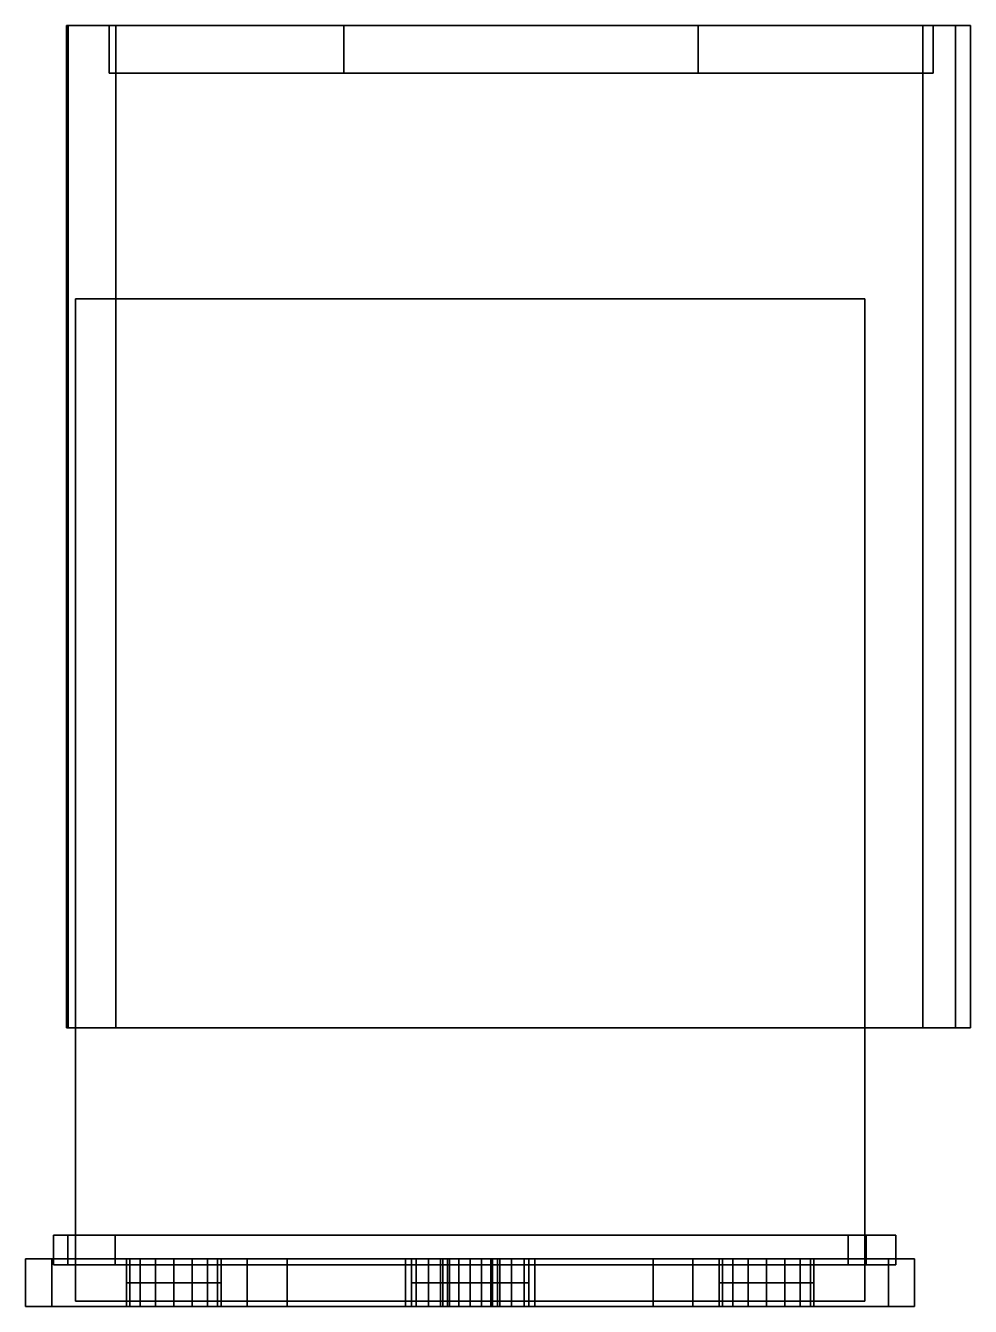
# Model space of a CAD drawing. Extents: x -0.075 to 0.084, y -0.004 to 0.212.
import ezdxf

# ---------------------------------------------------------------- set-up
doc = ezdxf.new("R2010")
doc.units = 0
for name, color, linetype in [('CUBE', 7, 'CONTINUOUS'), ('CUBE_1', 7, 'CONTINUOUS'), ('CUBE_1_1', 7, 'CONTINUOUS'), ('CUBE_2', 7, 'CONTINUOUS'), ('CUBE_2_1', 7, 'CONTINUOUS'), ('CUBE_3', 7, 'CONTINUOUS'), ('CUBE_3_1', 7, 'CONTINUOUS'), ('CUBE_4', 7, 'CONTINUOUS'), ('CUBE_4_1', 7, 'CONTINUOUS'), ('CUBE_5', 7, 'CONTINUOUS'), ('CUBE_6', 7, 'CONTINUOUS'), ('CUBE_7', 7, 'CONTINUOUS'), ('CUBE_8', 7, 'CONTINUOUS'), ('CUBE_9', 7, 'CONTINUOUS'), ('CYLINDER', 7, 'CONTINUOUS'), ('CYLINDER_1', 7, 'CONTINUOUS'), ('CYLINDER_2', 7, 'CONTINUOUS'), ('CYLINDER_3', 7, 'CONTINUOUS')]:
    doc.layers.add(name, color=color, linetype=linetype)

msp = doc.modelspace()

# ---------------------------------------------------------------- meshes
at = {"layer": 'CUBE'}
mesh = msp.add_polyface(dxfattribs=at)
corners = [(-0.0666, 0.1661, -0.0022), (-0.0666, -0.0031, -0.0022), (0.0666, 0.1661, -0.0022), (0.0666, -0.0031, -0.0022), (0.0666, 0.1661, 0.0058), (0.0666, -0.0031, 0.0058), (-0.0666, 0.1661, 0.0058), (-0.0666, -0.0031, 0.0058)]
mesh.append_faces([[corners[k] for k in face] for face in [(0, 1, 3, 2), (2, 3, 5, 4), (4, 5, 7, 6), (6, 7, 1, 0), (1, 7, 5, 3), (6, 0, 2, 4)]])
at = {"layer": 'CUBE_1'}
mesh = msp.add_polyface(dxfattribs=at)
corners = [(-0.0678, 0.2122, 0.1633), (-0.0678, 0.043, 0.1633), (-0.0678, 0.2122, 0.0133), (-0.0678, 0.043, 0.0133), (-0.0598, 0.2122, 0.0133), (-0.0598, 0.043, 0.0133), (-0.0598, 0.2122, 0.1633), (-0.0598, 0.043, 0.1633)]
mesh.append_faces([[corners[k] for k in face] for face in [(0, 1, 3, 2), (2, 3, 5, 4), (4, 5, 7, 6), (6, 7, 1, 0), (1, 7, 5, 3), (6, 0, 2, 4)]])
at = {"layer": 'CUBE_1_1'}
mesh = msp.add_polyface(dxfattribs=at)
corners = [(0.0309, -0.004, 0.0929), (0.0309, -0.004, 0.0829), (0.0109, -0.004, 0.0929), (0.0109, -0.004, 0.0829), (0.0309, 0.004, 0.0929), (0.0309, 0.004, 0.0829), (0.0109, 0.004, 0.0929), (0.0109, 0.004, 0.0829)]
mesh.append_faces([[corners[k] for k in face] for face in [(1, 5, 4, 0), (7, 3, 2, 6), (6, 2, 0, 4), (5, 1, 3, 7)]])
at = {"layer": 'CUBE_2'}
mesh = msp.add_polyface(dxfattribs=at)
corners = [(0.0819, 0.2122, 0.1638), (0.0819, 0.043, 0.1638), (-0.0681, 0.2122, 0.1638), (-0.0681, 0.043, 0.1638), (-0.0681, 0.2122, 0.1558), (-0.0681, 0.043, 0.1558), (0.0819, 0.2122, 0.1558), (0.0819, 0.043, 0.1558)]
mesh.append_faces([[corners[k] for k in face] for face in [(0, 1, 3, 2), (2, 3, 5, 4), (4, 5, 7, 6), (6, 7, 1, 0), (1, 7, 5, 3), (6, 0, 2, 4)]])
at = {"layer": 'CUBE_2_1'}
mesh = msp.add_polyface(dxfattribs=at)
corners = [(-0.0109, -0.004, 0.0927), (-0.0109, -0.004, 0.0827), (-0.0309, -0.004, 0.0927), (-0.0309, -0.004, 0.0827), (-0.0109, 0.004, 0.0927), (-0.0109, 0.004, 0.0827), (-0.0309, 0.004, 0.0927), (-0.0309, 0.004, 0.0827)]
mesh.append_faces([[corners[k] for k in face] for face in [(1, 5, 4, 0), (7, 3, 2, 6), (6, 2, 0, 4), (5, 1, 3, 7)]])
at = {"layer": 'CUBE_3'}
mesh = msp.add_polyface(dxfattribs=at)
corners = [(0.0764, 0.2122, 0.1633), (0.0764, 0.043, 0.1633), (0.0764, 0.2122, 0.0133), (0.0764, 0.043, 0.0133), (0.0844, 0.2122, 0.0133), (0.0844, 0.043, 0.0133), (0.0844, 0.2122, 0.1633), (0.0844, 0.043, 0.1633)]
mesh.append_faces([[corners[k] for k in face] for face in [(0, 1, 3, 2), (2, 3, 5, 4), (4, 5, 7, 6), (6, 7, 1, 0), (1, 7, 5, 3), (6, 0, 2, 4)]])
at = {"layer": 'CUBE_3_1'}
mesh = msp.add_polyface(dxfattribs=at)
corners = [(0.0706, -0.004, 0.0239), (0.0706, -0.004, 0.0129), (-0.0706, -0.004, 0.0239), (-0.0706, -0.004, 0.0129), (0.0706, 0.004, 0.0239), (0.0706, 0.004, 0.0129), (-0.0706, 0.004, 0.0239), (-0.0706, 0.004, 0.0129)]
mesh.append_faces([[corners[k] for k in face] for face in [(1, 5, 4, 0), (7, 3, 2, 6), (6, 2, 0, 4), (5, 1, 3, 7)]])
at = {"layer": 'CUBE_4'}
mesh = msp.add_polyface(dxfattribs=at)
corners = [(-0.0679, 0.008, 0.1255), (-0.0679, 0.003, 0.1255), (-0.0679, 0.008, 0.0296), (-0.0679, 0.003, 0.0296), (-0.0599, 0.008, 0.0296), (-0.0599, 0.003, 0.0296), (-0.0599, 0.008, 0.1255), (-0.0599, 0.003, 0.1255)]
mesh.append_faces([[corners[k] for k in face] for face in [(0, 1, 3, 2), (2, 3, 5, 4), (4, 5, 7, 6), (6, 7, 1, 0), (1, 7, 5, 3), (6, 0, 2, 4)]])
at = {"layer": 'CUBE_4_1'}
mesh = msp.add_polyface(dxfattribs=at)
corners = [(0.0376, -0.004, 0.1343), (0.0376, -0.004, 0.1047), (-0.0376, -0.004, 0.1343), (-0.0376, -0.004, 0.1047), (0.0376, 0.004, 0.1343), (0.0376, 0.004, 0.1047), (-0.0376, 0.004, 0.1343), (-0.0376, 0.004, 0.1047)]
mesh.append_faces([[corners[k] for k in face] for face in [(1, 5, 4, 0), (7, 3, 2, 6), (6, 2, 0, 4), (5, 1, 3, 7)]])
at = {"layer": 'CUBE_5'}
mesh = msp.add_polyface(dxfattribs=at)
corners = [(0.0668, 0.008, 0.1436), (0.0668, 0.003, 0.1436), (-0.0703, 0.008, 0.1436), (-0.0703, 0.003, 0.1436), (-0.0703, 0.008, 0.1356), (-0.0703, 0.003, 0.1356), (0.0668, 0.008, 0.1356), (0.0668, 0.003, 0.1356)]
mesh.append_faces([[corners[k] for k in face] for face in [(0, 1, 3, 2), (2, 3, 5, 4), (4, 5, 7, 6), (6, 7, 1, 0), (1, 7, 5, 3), (6, 0, 2, 4)]])
at = {"layer": 'CUBE_6'}
mesh = msp.add_polyface(dxfattribs=at)
corners = [(0.0638, 0.008, 0.1258), (0.0638, 0.003, 0.1258), (0.0638, 0.008, 0.0293), (0.0638, 0.003, 0.0293), (0.0718, 0.008, 0.0293), (0.0718, 0.003, 0.0293), (0.0718, 0.008, 0.1258), (0.0718, 0.003, 0.1258)]
mesh.append_faces([[corners[k] for k in face] for face in [(0, 1, 3, 2), (2, 3, 5, 4), (4, 5, 7, 6), (6, 7, 1, 0), (1, 7, 5, 3), (6, 0, 2, 4)]])
at = {"layer": 'CUBE_7'}
mesh = msp.add_polyface(dxfattribs=at)
corners = [(-0.0609, 0.2042, 0.1633), (0.0781, 0.2042, 0.1633), (-0.0609, 0.2042, 0.0133), (0.0781, 0.2042, 0.0133), (-0.0609, 0.2122, 0.0133), (0.0781, 0.2122, 0.0133), (-0.0609, 0.2122, 0.1633), (0.0781, 0.2122, 0.1633), (0.0385, 0.2042, 0.023), (-0.0213, 0.2042, 0.023), (0.0385, 0.2042, 0.0562), (-0.0213, 0.2042, 0.0562), (0.0385, 0.2122, 0.023), (-0.0213, 0.2122, 0.023), (0.0385, 0.2122, 0.0562), (-0.0213, 0.2122, 0.0562)]
mesh.append_faces([[corners[k] for k in face] for face in [(10, 11, 0, 1), (9, 8, 3, 2), (11, 9, 2, 0), (10, 1, 3, 8), (6, 0, 2, 4), (1, 7, 5, 3), (6, 7, 1, 0), (2, 3, 5, 4), (15, 14, 7, 6), (12, 13, 4, 5), (14, 12, 5, 7), (15, 6, 4, 13)]])
at = {"layer": 'CUBE_8'}
mesh = msp.add_polyface(dxfattribs=at)
corners = [(0.0385, 0.2042, 0.023), (-0.0213, 0.2042, 0.023), (0.0385, 0.2042, 0.0562), (-0.0213, 0.2042, 0.0562), (0.0385, 0.2122, 0.023), (-0.0213, 0.2122, 0.023), (0.0385, 0.2122, 0.0562), (-0.0213, 0.2122, 0.0562)]
mesh.append_faces([[corners[k] for k in face] for face in [(1, 5, 4, 0), (7, 3, 2, 6), (6, 2, 0, 4), (5, 1, 3, 7)]])
at = {"layer": 'CUBE_9'}
mesh = msp.add_polyface(dxfattribs=at)
corners = [(-0.075, -0.004, -0.0002), (-0.075, -0.004, 0.1498), (0.075, -0.004, -0.0002), (0.075, -0.004, 0.1498), (0.075, 0.004, -0.0002), (0.075, 0.004, 0.1498), (-0.075, 0.004, -0.0002), (-0.075, 0.004, 0.1498), (0.0376, -0.004, 0.1343), (0.0376, -0.004, 0.1047), (-0.0376, -0.004, 0.1343), (-0.0376, -0.004, 0.1047), (0.0706, -0.004, 0.0239), (0.0706, -0.004, 0.0129), (-0.0706, -0.004, 0.0239), (-0.0706, -0.004, 0.0129), (0.0099, -0.004, 0.0379), (0.0091, -0.004, 0.0417), (0.007, -0.004, 0.0449), (0.0038, -0.004, 0.0471), (0, -0.004, 0.0478), (-0.0038, -0.004, 0.0471), (-0.007, -0.004, 0.0449), (-0.0091, -0.004, 0.0417), (-0.0099, -0.004, 0.0379), (-0.0091, -0.004, 0.0342), (-0.007, -0.004, 0.0309), (-0.0038, -0.004, 0.0288), (0, -0.004, 0.0281), (0.0038, -0.004, 0.0288), (0.007, -0.004, 0.0309), (0.0091, -0.004, 0.0342), (-0.0109, -0.004, 0.0927), (-0.0109, -0.004, 0.0827), (-0.0309, -0.004, 0.0927), (-0.0309, -0.004, 0.0827), (0.0309, -0.004, 0.0929), (0.0309, -0.004, 0.0829), (0.0109, -0.004, 0.0929), (0.0109, -0.004, 0.0829), (-0.042, -0.004, 0.0707), (-0.0426, -0.004, 0.0738), (-0.0443, -0.004, 0.0764), (-0.0469, -0.004, 0.0781), (-0.05, -0.004, 0.0787), (-0.0531, -0.004, 0.0781), (-0.0557, -0.004, 0.0764), (-0.0574, -0.004, 0.0738), (-0.058, -0.004, 0.0707), (-0.0574, -0.004, 0.0676), (-0.0557, -0.004, 0.065), (-0.0531, -0.004, 0.0633), (-0.05, -0.004, 0.0627), (-0.0469, -0.004, 0.0633), (-0.0443, -0.004, 0.065), (-0.0426, -0.004, 0.0676), (0.058, -0.004, 0.0707), (0.0574, -0.004, 0.0738), (0.0557, -0.004, 0.0764), (0.0531, -0.004, 0.0781), (0.05, -0.004, 0.0787), (0.0469, -0.004, 0.0781), (0.0443, -0.004, 0.0764), (0.0426, -0.004, 0.0738), (0.042, -0.004, 0.0707), (0.0426, -0.004, 0.0676), (0.0443, -0.004, 0.065), (0.0469, -0.004, 0.0633), (0.05, -0.004, 0.0627), (0.0531, -0.004, 0.0633), (0.0557, -0.004, 0.065), (0.0574, -0.004, 0.0676), (0.005, -0.004, 0.0879), (0.0046, -0.004, 0.0899), (0.0035, -0.004, 0.0915), (0.0019, -0.004, 0.0926), (0, -0.004, 0.0929), (-0.0019, -0.004, 0.0926), (-0.0035, -0.004, 0.0915), (-0.0046, -0.004, 0.0899), (-0.005, -0.004, 0.0879), (-0.0046, -0.004, 0.086), (-0.0035, -0.004, 0.0844), (-0.0019, -0.004, 0.0833), (0, -0.004, 0.0829), (0.0019, -0.004, 0.0833), (0.0035, -0.004, 0.0844), (0.0046, -0.004, 0.086), (0.0376, 0.004, 0.1343), (0.0376, 0.004, 0.1047), (-0.0376, 0.004, 0.1343), (-0.0376, 0.004, 0.1047), (0.0706, 0.004, 0.0239), (0.0706, 0.004, 0.0129), (-0.0706, 0.004, 0.0239), (-0.0706, 0.004, 0.0129), (0.0099, 0.004, 0.0379), (0.0091, 0.004, 0.0417), (0.007, 0.004, 0.0449), (0.0038, 0.004, 0.0471), (0, 0.004, 0.0478), (-0.0038, 0.004, 0.0471), (-0.007, 0.004, 0.0449), (-0.0091, 0.004, 0.0417), (-0.0099, 0.004, 0.0379), (-0.0091, 0.004, 0.0342), (-0.007, 0.004, 0.0309), (-0.0038, 0.004, 0.0288), (0, 0.004, 0.0281), (0.0038, 0.004, 0.0288), (0.007, 0.004, 0.0309), (0.0091, 0.004, 0.0342), (-0.0109, 0.004, 0.0927), (-0.0109, 0.004, 0.0827), (-0.0309, 0.004, 0.0927), (-0.0309, 0.004, 0.0827), (0.0309, 0.004, 0.0929), (0.0309, 0.004, 0.0829), (0.0109, 0.004, 0.0929), (0.0109, 0.004, 0.0829), (-0.042, 0.004, 0.0707), (-0.0426, 0.004, 0.0738), (-0.0443, 0.004, 0.0764), (-0.0469, 0.004, 0.0781), (-0.05, 0.004, 0.0787), (-0.0531, 0.004, 0.0781), (-0.0557, 0.004, 0.0764), (-0.0574, 0.004, 0.0738), (-0.058, 0.004, 0.0707), (-0.0574, 0.004, 0.0676), (-0.0557, 0.004, 0.065), (-0.0531, 0.004, 0.0633), (-0.05, 0.004, 0.0627), (-0.0469, 0.004, 0.0633), (-0.0443, 0.004, 0.065), (-0.0426, 0.004, 0.0676), (0.058, 0.004, 0.0707), (0.0574, 0.004, 0.0738), (0.0557, 0.004, 0.0764), (0.0531, 0.004, 0.0781), (0.05, 0.004, 0.0787), (0.0469, 0.004, 0.0781), (0.0443, 0.004, 0.0764), (0.0426, 0.004, 0.0738), (0.042, 0.004, 0.0707), (0.0426, 0.004, 0.0676), (0.0443, 0.004, 0.065), (0.0469, 0.004, 0.0633), (0.05, 0.004, 0.0627), (0.0531, 0.004, 0.0633), (0.0557, 0.004, 0.065), (0.0574, 0.004, 0.0676), (0.005, 0.004, 0.0879), (0.0046, 0.004, 0.0899), (0.0035, 0.004, 0.0915), (0.0019, 0.004, 0.0926), (0, 0.004, 0.0929), (-0.0019, 0.004, 0.0926), (-0.0035, 0.004, 0.0915), (-0.0046, 0.004, 0.0899), (-0.005, 0.004, 0.0879), (-0.0046, 0.004, 0.086), (-0.0035, 0.004, 0.0844), (-0.0019, 0.004, 0.0833), (0, 0.004, 0.0829), (0.0019, 0.004, 0.0833), (0.0035, 0.004, 0.0844), (0.0046, 0.004, 0.086)]
mesh.append_faces([[corners[k] for k in face] for face in [(3, 8, 10, 1), (0, 15, 13, 2), (17, 18, 65, 66), (23, 54, 55, 22), (19, 37, 64, 18), (25, 51, 52, 24), (22, 40, 35, 21), (24, 53, 54, 23), (66, 67, 16, 17), (12, 16, 67, 68), (8, 3, 58, 9), (32, 34, 11, 76), (36, 9, 62, 37), (45, 11, 34, 44), (21, 85, 39, 20), (33, 32, 80, 81), (39, 87, 72, 38), (47, 1, 10, 46), (76, 11, 9, 38), (42, 43, 34, 35), (19, 20, 39, 37), (46, 10, 11, 45), (21, 33, 83, 84), (12, 3, 2, 13), (0, 1, 14, 15), (38, 72, 73, 73), (35, 40, 41, 41), (62, 63, 37, 37), (35, 41, 42, 42), (33, 81, 82, 82), (38, 73, 74, 74), (60, 61, 9, 9), (86, 87, 39, 39), (79, 80, 32, 32), (78, 79, 32, 32), (9, 61, 62, 62), (64, 65, 18, 18), (37, 63, 64, 64), (9, 36, 38, 38), (34, 43, 44, 44), (59, 60, 9, 9), (33, 82, 83, 83), (85, 86, 39, 39), (84, 85, 21, 21), (35, 33, 21, 21), (55, 40, 22, 22), (38, 74, 75, 75), (71, 56, 12, 12), (70, 71, 12, 12), (69, 70, 12, 12), (68, 69, 12, 12), (77, 78, 32, 32), (31, 16, 12, 12), (30, 31, 12, 12), (52, 53, 24, 24), (38, 75, 76, 76), (29, 30, 12, 12), (76, 77, 32, 32), (58, 59, 9, 9), (51, 25, 26, 26), (12, 56, 57, 57), (3, 12, 57, 57), (3, 57, 58, 58), (50, 51, 26, 26), (28, 29, 12, 12), (28, 12, 14, 14), (27, 28, 14, 14), (26, 27, 14, 14), (50, 26, 14, 14), (49, 50, 14, 14), (48, 49, 14, 14), (47, 48, 14, 14), (47, 14, 1, 1), (6, 0, 2, 4), (1, 7, 5, 3), (6, 7, 1, 0), (7, 90, 88, 5), (4, 93, 95, 6), (97, 146, 145, 98), (103, 102, 135, 134), (98, 144, 117, 99), (111, 149, 148, 96), (134, 133, 104, 103), (96, 147, 146, 97), (94, 104, 133, 132), (90, 7, 126, 91), (112, 156, 91, 114), (139, 89, 116, 140), (114, 91, 122, 115), (99, 163, 113, 100), (113, 161, 160, 112), (102, 101, 113, 115), (119, 118, 152, 167), (137, 5, 88, 138), (156, 118, 89, 91), (142, 141, 116, 117), (138, 88, 89, 139), (102, 115, 120, 135), (99, 119, 166, 165), (4, 5, 92, 93), (94, 7, 6, 95), (112, 160, 159, 159), (117, 144, 143, 143), (117, 143, 142, 142), (122, 121, 115, 115), (119, 167, 166, 166), (112, 159, 158, 158), (124, 123, 91, 91), (153, 152, 118, 118), (154, 153, 118, 118), (162, 161, 113, 113), (91, 123, 122, 122), (115, 121, 120, 120), (113, 101, 100, 100), (116, 141, 140, 140), (125, 124, 91, 91), (163, 162, 113, 113), (164, 163, 99, 99), (165, 164, 99, 99), (117, 119, 99, 99), (145, 144, 98, 98), (155, 154, 118, 118), (129, 128, 94, 94), (130, 129, 94, 94), (131, 130, 94, 94), (132, 131, 94, 94), (112, 158, 157, 157), (105, 104, 94, 94), (106, 105, 94, 94), (148, 147, 96, 96), (156, 155, 118, 118), (107, 106, 94, 94), (112, 157, 156, 156), (126, 125, 91, 91), (89, 118, 116, 116), (149, 111, 110, 110), (94, 128, 127, 127), (7, 94, 127, 127), (7, 127, 126, 126), (150, 149, 110, 110), (108, 107, 94, 94), (108, 94, 92, 92), (109, 108, 92, 92), (110, 109, 92, 92), (150, 110, 92, 92), (151, 150, 92, 92), (136, 151, 92, 92), (137, 136, 92, 92), (137, 92, 5, 5), (2, 3, 5, 4)]])
at = {"layer": 'CYLINDER'}
mesh = msp.add_polyface(dxfattribs=at)
corners = [(0.058, 0, 0.0707), (0.0574, 0, 0.0738), (0.0557, 0, 0.0764), (0.0531, 0, 0.0781), (0.05, 0, 0.0787), (0.0469, 0, 0.0781), (0.0443, 0, 0.0764), (0.0426, 0, 0.0738), (0.042, 0, 0.0707), (0.0426, 0, 0.0676), (0.0443, 0, 0.065), (0.0469, 0, 0.0633), (0.05, 0, 0.0627), (0.0531, 0, 0.0633), (0.0557, 0, 0.065), (0.0574, 0, 0.0676), (0.058, -0.004, 0.0707), (0.0574, -0.004, 0.0738), (0.0557, -0.004, 0.0764), (0.0531, -0.004, 0.0781), (0.05, -0.004, 0.0787), (0.0469, -0.004, 0.0781), (0.0443, -0.004, 0.0764), (0.0426, -0.004, 0.0738), (0.042, -0.004, 0.0707), (0.0426, -0.004, 0.0676), (0.0443, -0.004, 0.065), (0.0469, -0.004, 0.0633), (0.05, -0.004, 0.0627), (0.0531, -0.004, 0.0633), (0.0557, -0.004, 0.065), (0.0574, -0.004, 0.0676), (0.058, 0.004, 0.0707), (0.0574, 0.004, 0.0738), (0.0557, 0.004, 0.0764), (0.0531, 0.004, 0.0781), (0.05, 0.004, 0.0787), (0.0469, 0.004, 0.0781), (0.0443, 0.004, 0.0764), (0.0426, 0.004, 0.0738), (0.042, 0.004, 0.0707), (0.0426, 0.004, 0.0676), (0.0443, 0.004, 0.065), (0.0469, 0.004, 0.0633), (0.05, 0.004, 0.0627), (0.0531, 0.004, 0.0633), (0.0557, 0.004, 0.065), (0.0574, 0.004, 0.0676)]
mesh.append_faces([[corners[k] for k in face] for face in [(0, 32, 33, 1), (1, 17, 16, 0), (1, 33, 34, 2), (2, 18, 17, 1), (2, 34, 35, 3), (3, 19, 18, 2), (3, 35, 36, 4), (4, 20, 19, 3), (4, 36, 37, 5), (5, 21, 20, 4), (5, 37, 38, 6), (6, 22, 21, 5), (6, 38, 39, 7), (7, 23, 22, 6), (7, 39, 40, 8), (8, 24, 23, 7), (8, 40, 41, 9), (9, 25, 24, 8), (9, 41, 42, 10), (10, 26, 25, 9), (10, 42, 43, 11), (11, 27, 26, 10), (11, 43, 44, 12), (12, 28, 27, 11), (12, 44, 45, 13), (13, 29, 28, 12), (13, 45, 46, 14), (14, 30, 29, 13), (14, 46, 47, 15), (15, 31, 30, 14), (15, 47, 32, 0), (0, 16, 31, 15)]])
at = {"layer": 'CYLINDER_1'}
mesh = msp.add_polyface(dxfattribs=at)
corners = [(-0.042, 0, 0.0707), (-0.0426, 0, 0.0738), (-0.0443, 0, 0.0764), (-0.0469, 0, 0.0781), (-0.05, 0, 0.0787), (-0.0531, 0, 0.0781), (-0.0557, 0, 0.0764), (-0.0574, 0, 0.0738), (-0.058, 0, 0.0707), (-0.0574, 0, 0.0676), (-0.0557, 0, 0.065), (-0.0531, 0, 0.0633), (-0.05, 0, 0.0627), (-0.0469, 0, 0.0633), (-0.0443, 0, 0.065), (-0.0426, 0, 0.0676), (-0.042, -0.004, 0.0707), (-0.0426, -0.004, 0.0738), (-0.0443, -0.004, 0.0764), (-0.0469, -0.004, 0.0781), (-0.05, -0.004, 0.0787), (-0.0531, -0.004, 0.0781), (-0.0557, -0.004, 0.0764), (-0.0574, -0.004, 0.0738), (-0.058, -0.004, 0.0707), (-0.0574, -0.004, 0.0676), (-0.0557, -0.004, 0.065), (-0.0531, -0.004, 0.0633), (-0.05, -0.004, 0.0627), (-0.0469, -0.004, 0.0633), (-0.0443, -0.004, 0.065), (-0.0426, -0.004, 0.0676), (-0.042, 0.004, 0.0707), (-0.0426, 0.004, 0.0738), (-0.0443, 0.004, 0.0764), (-0.0469, 0.004, 0.0781), (-0.05, 0.004, 0.0787), (-0.0531, 0.004, 0.0781), (-0.0557, 0.004, 0.0764), (-0.0574, 0.004, 0.0738), (-0.058, 0.004, 0.0707), (-0.0574, 0.004, 0.0676), (-0.0557, 0.004, 0.065), (-0.0531, 0.004, 0.0633), (-0.05, 0.004, 0.0627), (-0.0469, 0.004, 0.0633), (-0.0443, 0.004, 0.065), (-0.0426, 0.004, 0.0676)]
mesh.append_faces([[corners[k] for k in face] for face in [(0, 32, 33, 1), (1, 17, 16, 0), (1, 33, 34, 2), (2, 18, 17, 1), (2, 34, 35, 3), (3, 19, 18, 2), (3, 35, 36, 4), (4, 20, 19, 3), (4, 36, 37, 5), (5, 21, 20, 4), (5, 37, 38, 6), (6, 22, 21, 5), (6, 38, 39, 7), (7, 23, 22, 6), (7, 39, 40, 8), (8, 24, 23, 7), (8, 40, 41, 9), (9, 25, 24, 8), (9, 41, 42, 10), (10, 26, 25, 9), (10, 42, 43, 11), (11, 27, 26, 10), (11, 43, 44, 12), (12, 28, 27, 11), (12, 44, 45, 13), (13, 29, 28, 12), (13, 45, 46, 14), (14, 30, 29, 13), (14, 46, 47, 15), (15, 31, 30, 14), (15, 47, 32, 0), (0, 16, 31, 15)]])
at = {"layer": 'CYLINDER_2'}
mesh = msp.add_polyface(dxfattribs=at)
corners = [(0.005, 0, 0.0879), (0.0046, 0, 0.0899), (0.0035, 0, 0.0915), (0.0019, 0, 0.0926), (0, 0, 0.0929), (-0.0019, 0, 0.0926), (-0.0035, 0, 0.0915), (-0.0046, 0, 0.0899), (-0.005, 0, 0.0879), (-0.0046, 0, 0.086), (-0.0035, 0, 0.0844), (-0.0019, 0, 0.0833), (0, 0, 0.0829), (0.0019, 0, 0.0833), (0.0035, 0, 0.0844), (0.0046, 0, 0.086), (0.005, -0.004, 0.0879), (0.0046, -0.004, 0.0899), (0.0035, -0.004, 0.0915), (0.0019, -0.004, 0.0926), (0, -0.004, 0.0929), (-0.0019, -0.004, 0.0926), (-0.0035, -0.004, 0.0915), (-0.0046, -0.004, 0.0899), (-0.005, -0.004, 0.0879), (-0.0046, -0.004, 0.086), (-0.0035, -0.004, 0.0844), (-0.0019, -0.004, 0.0833), (0, -0.004, 0.0829), (0.0019, -0.004, 0.0833), (0.0035, -0.004, 0.0844), (0.0046, -0.004, 0.086), (0.005, 0.004, 0.0879), (0.0046, 0.004, 0.0899), (0.0035, 0.004, 0.0915), (0.0019, 0.004, 0.0926), (0, 0.004, 0.0929), (-0.0019, 0.004, 0.0926), (-0.0035, 0.004, 0.0915), (-0.0046, 0.004, 0.0899), (-0.005, 0.004, 0.0879), (-0.0046, 0.004, 0.086), (-0.0035, 0.004, 0.0844), (-0.0019, 0.004, 0.0833), (0, 0.004, 0.0829), (0.0019, 0.004, 0.0833), (0.0035, 0.004, 0.0844), (0.0046, 0.004, 0.086)]
mesh.append_faces([[corners[k] for k in face] for face in [(0, 32, 33, 1), (1, 17, 16, 0), (1, 33, 34, 2), (2, 18, 17, 1), (2, 34, 35, 3), (3, 19, 18, 2), (3, 35, 36, 4), (4, 20, 19, 3), (4, 36, 37, 5), (5, 21, 20, 4), (5, 37, 38, 6), (6, 22, 21, 5), (6, 38, 39, 7), (7, 23, 22, 6), (7, 39, 40, 8), (8, 24, 23, 7), (8, 40, 41, 9), (9, 25, 24, 8), (9, 41, 42, 10), (10, 26, 25, 9), (10, 42, 43, 11), (11, 27, 26, 10), (11, 43, 44, 12), (12, 28, 27, 11), (12, 44, 45, 13), (13, 29, 28, 12), (13, 45, 46, 14), (14, 30, 29, 13), (14, 46, 47, 15), (15, 31, 30, 14), (15, 47, 32, 0), (0, 16, 31, 15)]])
at = {"layer": 'CYLINDER_3'}
mesh = msp.add_polyface(dxfattribs=at)
corners = [(0.0099, 0, 0.0379), (0.0091, 0, 0.0417), (0.007, 0, 0.0449), (0.0038, 0, 0.0471), (0, 0, 0.0478), (-0.0038, 0, 0.0471), (-0.007, 0, 0.0449), (-0.0091, 0, 0.0417), (-0.0099, 0, 0.0379), (-0.0091, 0, 0.0342), (-0.007, 0, 0.0309), (-0.0038, 0, 0.0288), (0, 0, 0.0281), (0.0038, 0, 0.0288), (0.007, 0, 0.0309), (0.0091, 0, 0.0342), (0.0099, -0.004, 0.0379), (0.0091, -0.004, 0.0417), (0.007, -0.004, 0.0449), (0.0038, -0.004, 0.0471), (0, -0.004, 0.0478), (-0.0038, -0.004, 0.0471), (-0.007, -0.004, 0.0449), (-0.0091, -0.004, 0.0417), (-0.0099, -0.004, 0.0379), (-0.0091, -0.004, 0.0342), (-0.007, -0.004, 0.0309), (-0.0038, -0.004, 0.0288), (0, -0.004, 0.0281), (0.0038, -0.004, 0.0288), (0.007, -0.004, 0.0309), (0.0091, -0.004, 0.0342), (0.0099, 0.004, 0.0379), (0.0091, 0.004, 0.0417), (0.007, 0.004, 0.0449), (0.0038, 0.004, 0.0471), (0, 0.004, 0.0478), (-0.0038, 0.004, 0.0471), (-0.007, 0.004, 0.0449), (-0.0091, 0.004, 0.0417), (-0.0099, 0.004, 0.0379), (-0.0091, 0.004, 0.0342), (-0.007, 0.004, 0.0309), (-0.0038, 0.004, 0.0288), (0, 0.004, 0.0281), (0.0038, 0.004, 0.0288), (0.007, 0.004, 0.0309), (0.0091, 0.004, 0.0342)]
mesh.append_faces([[corners[k] for k in face] for face in [(0, 32, 33, 1), (1, 17, 16, 0), (1, 33, 34, 2), (2, 18, 17, 1), (2, 34, 35, 3), (3, 19, 18, 2), (3, 35, 36, 4), (4, 20, 19, 3), (4, 36, 37, 5), (5, 21, 20, 4), (5, 37, 38, 6), (6, 22, 21, 5), (6, 38, 39, 7), (7, 23, 22, 6), (7, 39, 40, 8), (8, 24, 23, 7), (8, 40, 41, 9), (9, 25, 24, 8), (9, 41, 42, 10), (10, 26, 25, 9), (10, 42, 43, 11), (11, 27, 26, 10), (11, 43, 44, 12), (12, 28, 27, 11), (12, 44, 45, 13), (13, 29, 28, 12), (13, 45, 46, 14), (14, 30, 29, 13), (14, 46, 47, 15), (15, 31, 30, 14), (15, 47, 32, 0), (0, 16, 31, 15)]])

doc.saveas('drawing.dxf')
